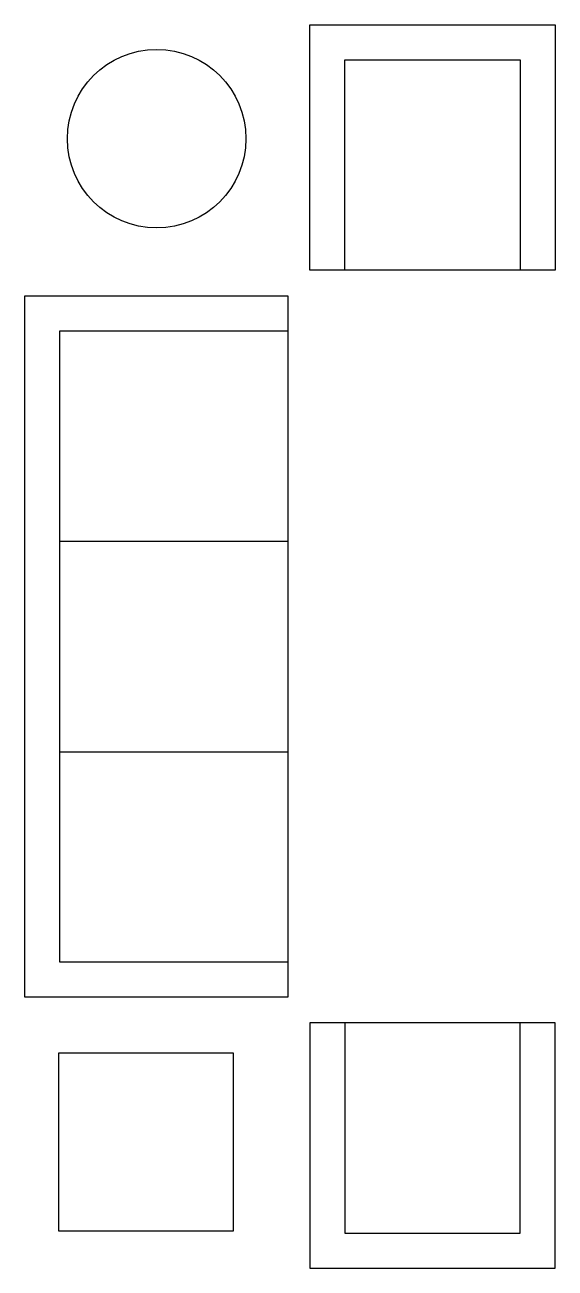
# Model space of a CAD drawing. Extents: x 100.46 to 101.98, y 131.57 to 135.12.
import ezdxf

# ---------------------------------------------------------------- set-up
doc = ezdxf.new("R2010")
doc.units = 0
doc.layers.get('0').update_dxf_attribs({"linetype": 'CONTINUOUS'})

msp = doc.modelspace()

# ---------------------------------------------------------------- linework, layer by layer
at = {"color": 0}
for p, q in [((101.2768, 134.4205), (101.2768, 135.1205)), ((101.2768, 135.1205), (101.9768, 135.1205)), ((101.9768, 135.1205), (101.9768, 134.4205)), ((101.3768, 134.4205), (101.3768, 135.0205)), ((101.3768, 135.0205), (101.8768, 135.0205)), ((101.8768, 135.0205), (101.8768, 134.4205)), ((101.9768, 134.4205), (101.2768, 134.4205)), ((100.4641, 132.3475), (100.4641, 134.3475)), ((100.4641, 134.3475), (101.2141, 134.3475)), ((101.2141, 134.3475), (101.2141, 132.3475)), ((100.5641, 134.2475), (101.2141, 134.2475)), ((100.5641, 132.4475), (100.5641, 134.2475)), ((100.5641, 133.6475), (101.2141, 133.6475)), ((100.5641, 133.0475), (101.2141, 133.0475)), ((101.2141, 132.4475), (100.5641, 132.4475)), ((101.2141, 132.3475), (100.4641, 132.3475)), ((101.2768, 132.2745), (101.2768, 131.5745)), ((101.9768, 132.2745), (101.2768, 132.2745)), ((101.3768, 132.2745), (101.3768, 131.6745)), ((101.8768, 131.6745), (101.8768, 132.2745)), ((101.9768, 131.5745), (101.9768, 132.2745)), ((100.5612, 131.6803), (100.5612, 132.1889)), ((100.5612, 132.1889), (101.0584, 132.1889)), ((101.0584, 132.1889), (101.0584, 131.6803)), ((101.0584, 131.6803), (100.5612, 131.6803)), ((101.3768, 131.6745), (101.8768, 131.6745)), ((101.2768, 131.5745), (101.9768, 131.5745))]:
    msp.add_line(p, q, dxfattribs=at)
msp.add_circle((100.8401, 134.7959), 0.2547, dxfattribs=at)

doc.saveas('drawing.dxf')
